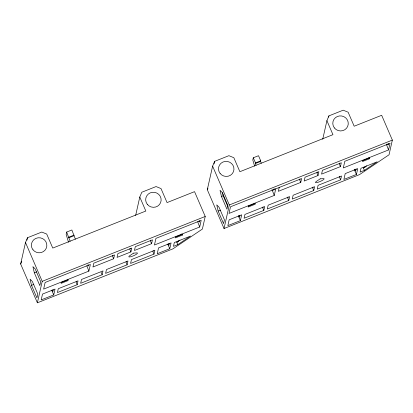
<?xml version="1.0" encoding="UTF-8"?>
<svg xmlns="http://www.w3.org/2000/svg" width="413" height="413" viewBox="0 0 413 413"><rect width="100%" height="100%" fill="white"/><g stroke="black" fill="none" stroke-linecap="round" stroke-linejoin="round"><path stroke-width="0.62" d="M20.65 263.99L25.492 242.514L27.501 237.723L41.775 232.049L46.721 234.073L52.756 248.079L145.825 211.038L139.79 197.032L141.804 192.241L156.068 186.557L161.013 188.576L167.053 202.592L194.544 191.647L205.23 216.458L202.385 229.07L172.897 248.874L37.377 302.812L20.65 263.99L21.77 261.331M26.948 240.18L27.501 237.723M37.377 302.812L42.214 281.336L25.492 242.514M53.292 289.9L52.921 291.547L52.172 289.807M75.383 239.173L71.867 229.995L66.648 232.07L66.147 234.285L68.501 242.255M53.726 294.918L55.037 289.1L42.508 294.087L41.197 299.905L53.726 294.918L51.739 290.303M70.164 241.249L66.648 232.07M76.395 281.207L76.147 282.301L77.174 284.686L57.428 292.543L58.295 288.708L78.036 280.85L77.174 284.686M88.702 264.903L88.454 265.998L87.959 264.836M88.867 271.109L90.364 264.459L45.131 282.461L43.633 289.11L88.867 271.109L86.849 265.838M102.14 274.748L103.002 270.913L81.516 279.462L80.654 283.303L102.14 274.748L101.113 272.368M112.863 255.286L112.615 256.385L113.642 258.765L92.961 266.994L93.828 263.158L114.504 254.929L113.642 258.765M135.645 215.436L139.79 197.032M126.321 261.336L126.073 262.431L127.101 264.816L105.62 273.365L106.482 269.529L127.968 260.975L127.101 264.816M130.126 248.414L129.878 249.514L130.906 251.894L117.055 257.407L117.917 253.572L131.768 248.058L130.906 251.894M150.802 240.185L150.554 241.28L151.581 243.665L134.452 250.484L135.319 246.644L152.449 239.829L151.581 243.665M153.202 250.639L152.955 251.734L153.982 254.119L130.58 263.432L131.448 259.591L154.844 250.278L153.982 254.119M169.33 243.716L168.963 245.363L168.21 243.624M169.764 248.734L171.075 242.921L158.551 247.908L157.239 253.721L169.764 248.734L167.776 244.124M182.334 235.116L182.536 234.233L175.577 237L175.375 237.888L182.334 235.116L181.828 233.939M199.68 220.65L199.36 222.091L198.901 221.027M207.3 189.706L212.612 166.145L214.626 161.354L228.895 155.686L233.841 157.704L239.876 171.71L332.945 134.669L326.91 120.663L328.924 115.872L343.188 110.188L348.138 112.207L354.173 126.223L381.664 115.284L392.35 140.09L389.036 154.787L359.553 174.591L224.027 228.528L207.3 189.706L207.971 188.106M199.685 227L201.183 220.356L155.949 238.358L154.447 245.007L199.685 227L197.667 221.735M214.063 163.837L214.626 161.354M224.027 228.528L229.334 204.967L212.612 166.145M239.943 215.617L239.571 217.259L238.822 215.519M261.3 163.181L260.567 161.483L260.717 160.817L258.517 155.706L253.298 157.787L252.797 160.001L254.609 166.134M240.376 220.635L241.688 214.817L229.163 219.804L227.852 225.617L240.376 220.635L238.389 216.02M256.081 165.262L255.348 163.558L255.497 162.892L253.298 157.787M263.045 206.918L262.797 208.018L263.824 210.403L244.078 218.26L244.945 214.419L264.692 206.562L263.824 210.403M274.206 188.679L273.834 190.321L273.339 189.164M274.247 195.432L275.745 188.782L230.511 206.789L229.014 213.433L274.247 195.432L272.007 189.577M279.209 187.481L278.341 191.322L300.762 182.401L301.624 178.561L275.729 188.87M288.011 196.986L287.763 198.08L288.79 200.465L267.304 209.014L268.171 205.178L289.652 196.629L288.79 200.465M299.983 178.917L299.735 180.016L300.762 182.401M322.723 139.264L326.91 120.663M328.645 117.111L328.924 115.872M312.977 187.048L312.729 188.147L313.756 190.527L292.27 199.081L293.132 195.241L314.618 186.691L313.756 190.527M317.246 172.045L316.998 173.145L318.025 175.53L304.175 181.039L305.037 177.203L318.893 171.689L318.025 175.53M339.662 163.125L339.419 164.224L340.446 166.604L321.577 174.116L322.439 170.28L341.308 162.768L340.446 166.604M339.853 176.351L339.605 177.451L340.632 179.831L317.236 189.144L318.098 185.308L341.499 175.995L340.632 179.831M356.104 168.886L355.614 171.08L354.865 169.34M356.414 174.451L357.725 168.633L345.201 173.62L343.89 179.438L356.414 174.451L354.178 169.258M369.454 158.752L369.656 157.864L362.697 160.631L362.495 161.519L369.454 158.752L368.948 157.57M388.54 143.59L388.22 145.03L387.761 143.967M388.545 149.94L390.042 143.296L344.809 161.297L343.311 167.946L388.545 149.94L386.305 144.091M177.781 244.646L190.548 236.071L174.332 242.524L173.465 246.365L177.781 244.646L176.754 242.261L179.944 240.118M364.431 170.362L377.198 161.788L360.983 168.241L360.115 172.076L364.431 170.362L363.404 167.977L366.594 165.835M68.847 237.181L74.066 235.1M255.497 162.892L260.717 160.817M68.697 237.842L73.917 235.766M255.348 163.558L260.567 161.483M221.445 196.443L220.041 190.269L222.308 192.608L227.811 205.38L226.944 209.215L221.445 196.443L223.185 195.752L222.483 192.664M34.325 272.812L32.921 266.638L35.188 268.977L40.691 281.749L39.824 285.584L34.325 272.812L36.643 271.888M229.334 204.967L392.35 140.09M31.496 285.342L30.097 279.167L32.364 281.506L37.779 294.077L36.917 297.918L31.496 285.342L33.82 284.418M218.152 211.058L216.748 204.884L219.014 207.223L224.429 219.793L223.567 223.629L218.152 211.058L220.47 210.134M42.214 281.336L205.23 216.458M176.754 242.261L178.493 241.569M363.404 167.977L365.144 167.286M223.185 195.752L227.769 206.397M61.279 282.492L61.078 283.375L68.037 280.608L68.238 279.72L61.279 282.492M248.399 206.123L248.198 207.011L255.157 204.239L255.358 203.351L248.399 206.123M133.538 253.123L129.491 255.874A4.729 0.929 -23.3 0 0 132.883 256.034A4.729 0.929 -23.3 0 0 137.023 252.875L133.538 253.123M320.189 178.839L316.141 181.586A4.729 0.929 -23.3 0 0 319.533 181.751A4.729 0.929 -23.3 0 0 323.673 178.586L320.189 178.839M220.119 173.45A7.754 7.527 12.7 0 0 233.402 171.829A7.754 7.527 12.7 0 0 225.173 161.421A7.754 7.527 12.7 0 0 220.119 173.45M334.416 127.963A7.754 7.527 12.7 0 0 347.7 126.342A7.754 7.527 12.7 0 0 339.471 115.934A7.754 7.527 12.7 0 0 334.416 127.963M32.999 249.819A7.754 7.527 12.7 0 0 46.282 248.198A7.754 7.527 12.7 0 0 38.053 237.79A7.754 7.527 12.7 0 0 32.999 249.819M147.296 204.327A7.754 7.527 12.7 0 0 160.58 202.711A7.754 7.527 12.7 0 0 152.351 192.303A7.754 7.527 12.7 0 0 147.296 204.327"/></g></svg>
